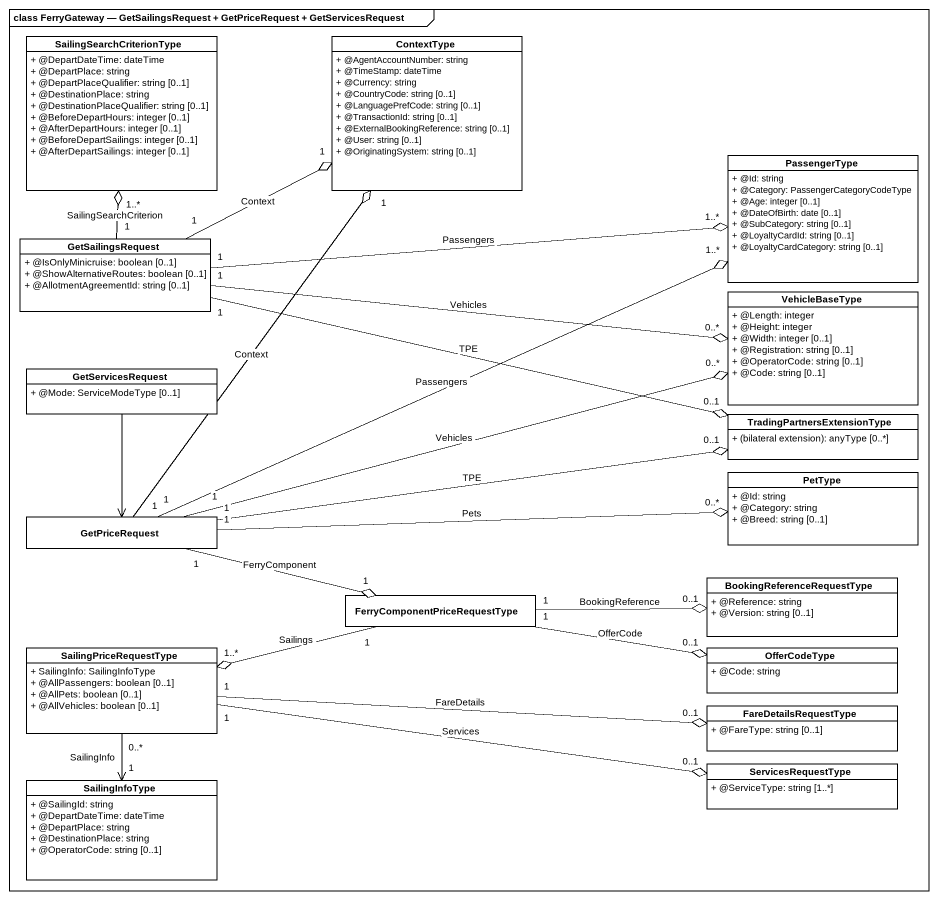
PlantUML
@startuml
mainframe class FerryGateway — GetSailingsRequest + GetPriceRequest + GetServicesRequest
hide circle
hide empty members
skinparam classAttributeIconSize 0
class SailingSearchCriterionType {
  + @DepartDateTime: dateTime
  + @DepartPlace: string
  + @DepartPlaceQualifier: string [0..1]
  + @DestinationPlace: string
  + @DestinationPlaceQualifier: string [0..1]
  + @BeforeDepartHours: integer [0..1]
  + @AfterDepartHours: integer [0..1]
  + @BeforeDepartSailings: integer [0..1]
  + @AfterDepartSailings: integer [0..1]
}
class ContextType {
  + @AgentAccountNumber: string
  + @TimeStamp: dateTime
  + @Currency: string
  + @CountryCode: string [0..1]
  + @LanguagePrefCode: string [0..1]
  + @TransactionId: string [0..1]
  + @ExternalBookingReference: string [0..1]
  + @User: string [0..1]
  + @OriginatingSystem: string [0..1]
}
class PassengerType {
  + @Id: string
  + @Category: PassengerCategoryCodeType
  + @Age: integer [0..1]
  + @DateOfBirth: date [0..1]
  + @SubCategory: string [0..1]
  + @LoyaltyCardId: string [0..1]
  + @LoyaltyCardCategory: string [0..1]
}
class GetSailingsRequest {
  + @IsOnlyMinicruise: boolean [0..1]
  + @ShowAlternativeRoutes: boolean [0..1]
  + @AllotmentAgreementId: string [0..1]
}
class VehicleBaseType {
  + @Length: integer
  + @Height: integer
  + @Width: integer [0..1]
  + @Registration: string [0..1]
  + @OperatorCode: string [0..1]
  + @Code: string [0..1]
}
class GetServicesRequest {
  + @Mode: ServiceModeType [0..1]
}
class TradingPartnersExtensionType {
  {field} + (bilateral extension): anyType [0..*]
}
class PetType {
  + @Id: string
  + @Category: string
  + @Breed: string [0..1]
}
class GetPriceRequest
class "FerryComponentPriceRequestType" as FerryComponentPriceRequestTy
class BookingReferenceRequestType {
  + @Reference: string
  + @Version: string [0..1]
}
class SailingPriceRequestType {
  + SailingInfo: SailingInfoType
  + @AllPassengers: boolean [0..1]
  + @AllPets: boolean [0..1]
  + @AllVehicles: boolean [0..1]
}
class OfferCodeType {
  + @Code: string
}
class FareDetailsRequestType {
  + @FareType: string [0..1]
}
class ServicesRequestType {
  + @ServiceType: string [1..*]
}
class SailingInfoType {
  + @SailingId: string
  + @DepartDateTime: dateTime
  + @DepartPlace: string
  + @DestinationPlace: string
  + @OperatorCode: string [0..1]
}
GetSailingsRequest "1" -up-o "1..*" SailingSearchCriterionType : SailingSearchCriterion
GetSailingsRequest "1" -right-o "1" ContextType : Context
GetSailingsRequest "1" -right-o "1..*" PassengerType : Passengers
GetSailingsRequest "1" -right-o "0..*" VehicleBaseType : Vehicles
GetSailingsRequest "1" -right-o "0..1" TradingPartnersExtensionType : TPE
GetServicesRequest --> GetPriceRequest
GetPriceRequest "1" -up-o "1" ContextType : Context
GetPriceRequest "1" -right-o "1..*" PassengerType : Passengers
GetPriceRequest "1" -right-o "0..*" VehicleBaseType : Vehicles
GetPriceRequest "1" -right-o "0..1" TradingPartnersExtensionType : TPE
GetPriceRequest "1" -right-o "0..*" PetType : Pets
GetPriceRequest "1" -right-o "1" FerryComponentPriceRequestTy : FerryComponent
FerryComponentPriceRequestTy "1" -right-o "0..1" BookingReferenceRequestType : BookingReference
FerryComponentPriceRequestTy "1" -left-o "1..*" SailingPriceRequestType : Sailings
FerryComponentPriceRequestTy "1" -right-o "0..1" OfferCodeType : OfferCode
SailingPriceRequestType "1" -right-o "0..1" FareDetailsRequestType : FareDetails
SailingPriceRequestType "1" -right-o "0..1" ServicesRequestType : Services
SailingPriceRequestType "0..*" --> "1" SailingInfoType : SailingInfo
@enduml
